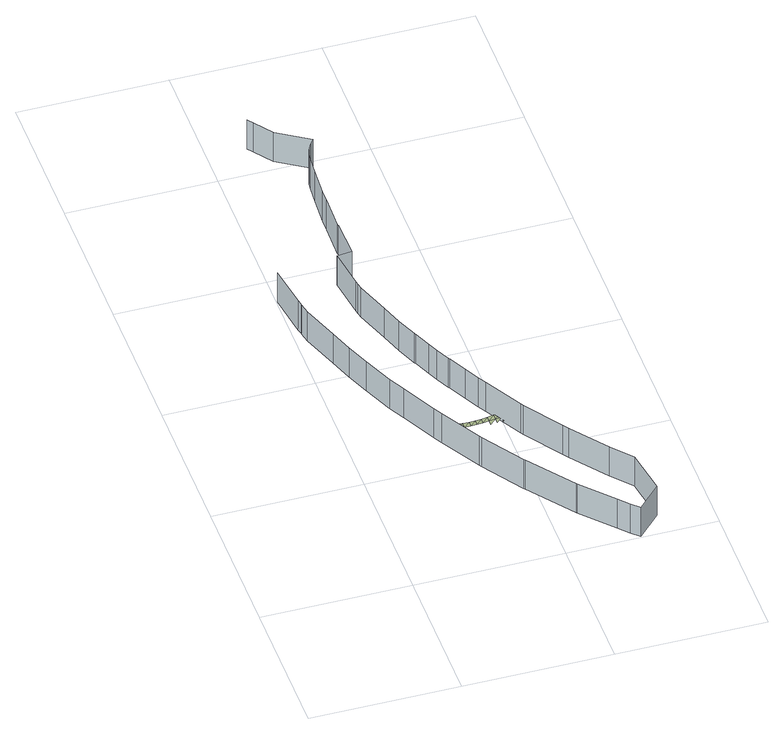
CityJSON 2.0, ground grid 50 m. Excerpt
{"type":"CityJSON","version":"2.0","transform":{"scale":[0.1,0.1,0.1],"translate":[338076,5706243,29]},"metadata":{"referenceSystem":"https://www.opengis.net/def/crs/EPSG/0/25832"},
"CityObjects":{
"object1":{"type":"GenericCityObject","attributes":{"name":"BauLinie"},"geometry":[{"type":"MultiSurface","lod":"2","boundaries":[[[0,1,2,3]],[[4,5,1,0]],[[6,7,5,4]],[[8,9,7,6]],[[10,11,9,8]],[[12,13,11,10]],[[14,15,13,12]],[[16,17,15,14]],[[18,19,17,16]],[[20,21,19,18]],[[22,23,21,20]],[[24,25,23,22]],[[26,27,25,24]],[[28,29,27,26]],[[30,31,29,28]],[[32,33,31,30]],[[34,35,33,32]],[[36,37,35,34]],[[38,39,37,36]],[[40,41,39,38]]]}]},
"object2":{"type":"GenericCityObject","attributes":{"name":"BauGrenze"},"geometry":[{"type":"MultiSurface","lod":"2","boundaries":[[[42,43,41,40]],[[44,45,43,42]],[[46,47,45,44]],[[48,49,47,46]],[[50,51,49,48]],[[52,53,51,50]],[[54,55,53,52]],[[56,57,55,54]],[[58,59,57,56]],[[60,61,59,58]],[[62,63,61,60]],[[64,65,63,62]],[[66,67,65,64]],[[68,69,67,66]],[[70,71,69,68]],[[72,73,71,70]],[[74,75,73,72]],[[76,77,75,74]],[[78,79,77,76]],[[80,81,79,78]],[[82,83,81,80]],[[84,85,83,82]],[[86,87,85,84]],[[88,89,87,86]],[[90,91,89,88]],[[92,93,91,90]],[[94,95,93,92]],[[96,97,95,94]],[[98,99,97,96]],[[100,101,99,98]],[[102,103,101,100]],[[104,105,103,102]],[[106,107,105,104]],[[108,109,107,106]],[[110,111,109,108]],[[112,113,111,110]],[[114,115,113,112]]]}]},
"terrain1":{"type":"TINRelief","attributes":{"lod":2},"geometry":[{"type":"CompositeSurface","lod":"2","boundaries":[[[116,117,118]],[[116,119,117]],[[119,120,117]],[[119,121,120]],[[121,122,120]],[[121,123,122]],[[123,124,122]],[[123,125,124]],[[125,126,124]],[[125,127,126]],[[128,129,127]],[[127,130,126]],[[127,129,130]],[[131,132,129]],[[129,133,130]],[[129,132,133]],[[134,135,132]],[[132,136,133]],[[132,135,136]],[[137,138,135]],[[135,139,136]],[[135,138,139]]]}]}
},
"vertices":[
[25,1257,0],[25,1257,120],[4,1401,120],[4,1401,0],[28,1239,0],[28,1239,120],[29,1235,0],[29,1235,120],[37,1198,0],[37,1198,120],[80,1075,0],[80,1075,120],[107,996,0],[107,996,120],[139,920,0],[139,920,120],[183,817,0],[183,817,120],[211,764,0],[211,764,120],[272,645,0],[272,645,120],[289,615,0],[289,615,120],[367,479,0],[367,479,120],[373,470,0],[373,470,120],[466,332,0],[466,332,120],[469,328,0],[469,328,120],[587,174,0],[587,174,120],[589,171,0],[589,171,120],[686,65,0],[686,65,120],[717,31,0],[717,31,120],[744,5,0],[744,5,120],
[823,85,0],[823,85,120],[798,239,0],[798,239,120],[737,306,0],[737,306,120],[644,428,0],[644,428,120],[631,446,0],[631,446,120],[543,575,0],[543,575,120],[537,584,0],[537,584,120],[464,712,0],[464,712,120],[448,740,0],[448,740,120],[422,791,0],[422,791,120],[391,852,0],[391,852,120],[388,856,0],[388,856,120],[365,902,0],[365,902,120],[350,937,0],[350,937,120],[325,994,0],[325,994,120],[323,999,0],[323,999,120],[294,1068,0],[294,1068,120],[270,1140,0],[270,1140,120],[229,1255,0],[229,1255,120],[225,1273,0],[225,1273,120],[223,1286,0],[223,1286,120],[204,1418,0],[204,1418,120],[204,1422,0],[204,1422,120],[254,1427,0],[254,1427,120],[251,1557,0],[251,1557,120],[250,1561,0],[250,1561,120],[252,1682,0],[252,1682,120],[253,1723,0],[253,1723,120],[258,1818,0],[258,1818,120],[262,1877,0],[262,1877,120],[265,1901,0],[265,1901,120],[273,1925,0],[273,1925,120],[284,1947,0],[284,1947,120],[299,1967,0],[299,1967,120],[193,2037,0],[193,2037,120],[147,2097,0],[147,2097,120],[131,2117,0],[131,2117,120],
[357,657,5],[377,677,3],[357,677,4],[377,657,4],[397,677,3],[397,657,5],[417,677,4],[417,657,6],[437,677,5],[437,657,7],[457,677,8],[457,657,10],[457,637,12],[477,657,13],[477,677,13],[477,637,14],[497,657,13],[497,677,13],[497,637,13],[517,657,14],[517,677,12],[517,637,9],[537,657,8],[537,677,8]
]}
